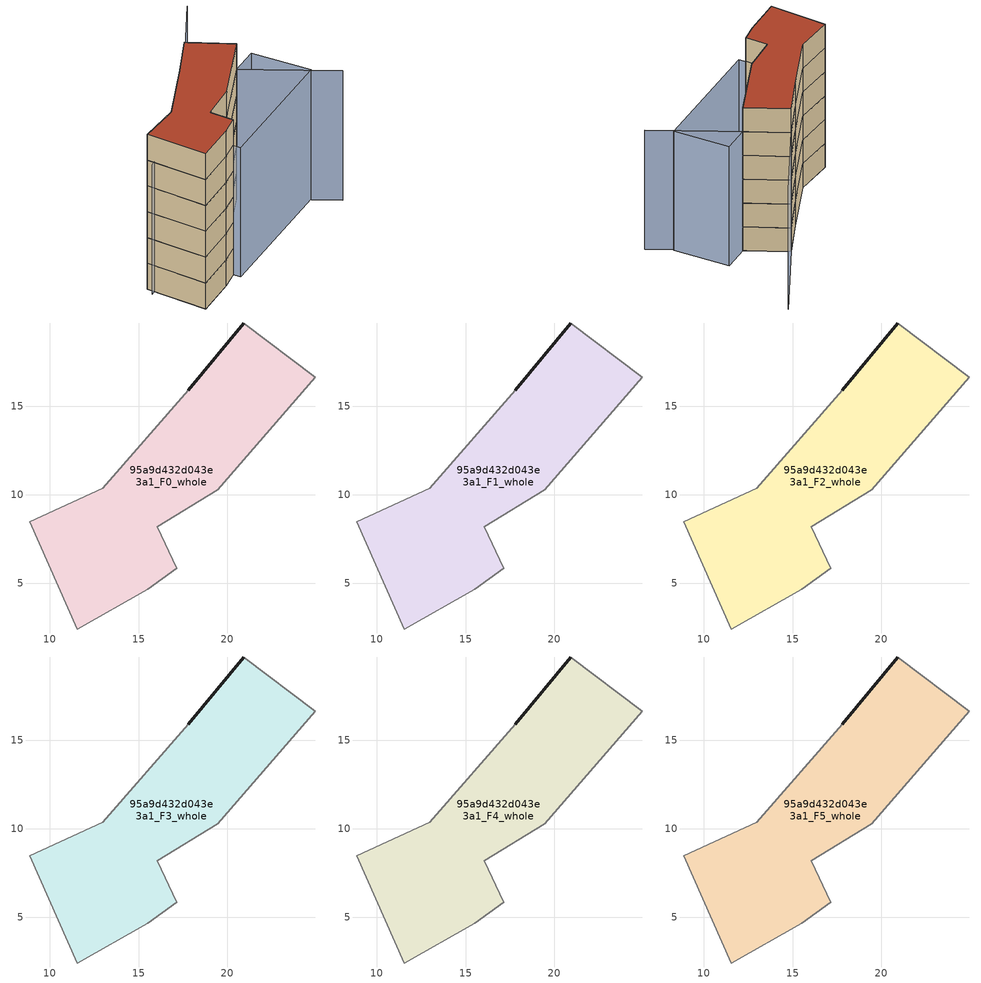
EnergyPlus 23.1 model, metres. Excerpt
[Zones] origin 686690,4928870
95a9d432d043e3a1_F0_whole
 floor ground (EU_floor_Construction): 17.16,5.85 16.05,8.19 19.47,10.29 24.97,16.62 20.94,19.69 17.79,15.89 12.99,10.36 8.86,8.46 11.55,2.42 15.52,4.66 z0
 wall outside (EU_wall_Construction): 17.79,15.89 20.94,19.69 z0:3
 wall adiabatic (EU_wall_Construction): 20.94,19.69 24.97,16.62 19.47,10.29 16.05,8.19 17.16,5.85 15.52,4.66 11.55,2.42 8.86,8.46 12.99,10.36 17.79,15.89 z0:3
95a9d432d043e3a1_F1_whole
 floor to 95a9d432d043e3a1_F0_whole (EU_floor_Construction): 17.15,5.85 16.04,8.19 19.47,10.29 24.97,16.62 20.94,19.69 17.79,15.89 12.99,10.36 8.86,8.46 11.55,2.42 15.51,4.66 z3
 wall outside (EU_wall_Construction): 17.79,15.89 20.94,19.69 z3:6
 wall adiabatic (EU_wall_Construction): 20.94,19.69 24.97,16.62 19.47,10.29 16.05,8.19 17.16,5.85 15.52,4.66 11.55,2.42 8.86,8.46 12.99,10.36 17.79,15.89 z3:6
95a9d432d043e3a1_F2_whole
 floor to 95a9d432d043e3a1_F1_whole (EU_floor_Construction): 17.15,5.85 16.04,8.19 19.47,10.29 24.97,16.62 20.94,19.69 17.79,15.89 12.99,10.36 8.86,8.46 11.55,2.42 15.51,4.66 z6
 wall outside (EU_wall_Construction): 17.79,15.89 20.94,19.69 z6:9
 wall adiabatic (EU_wall_Construction): 20.94,19.69 24.97,16.62 19.47,10.29 16.05,8.19 17.16,5.85 15.52,4.66 11.55,2.42 8.86,8.46 12.99,10.36 17.79,15.89 z6:9
95a9d432d043e3a1_F3_whole
 floor to 95a9d432d043e3a1_F2_whole (EU_floor_Construction): 17.15,5.85 16.04,8.19 19.47,10.29 24.97,16.62 20.94,19.69 17.79,15.89 12.99,10.36 8.86,8.46 11.55,2.42 15.51,4.66 z9
 wall outside (EU_wall_Construction): 17.79,15.89 20.94,19.69 z9:12
 wall adiabatic (EU_wall_Construction): 20.94,19.69 24.97,16.62 19.47,10.29 16.05,8.19 17.16,5.85 15.52,4.66 11.55,2.42 8.86,8.46 12.99,10.36 17.79,15.89 z9:12
95a9d432d043e3a1_F4_whole
 floor to 95a9d432d043e3a1_F3_whole (EU_floor_Construction): 17.15,5.85 16.04,8.19 19.47,10.29 24.97,16.62 20.94,19.69 17.79,15.89 12.99,10.36 8.86,8.46 11.55,2.42 15.51,4.66 z12
 wall outside (EU_wall_Construction): 17.79,15.89 20.94,19.69 z12:15
 wall adiabatic (EU_wall_Construction): 20.94,19.69 24.97,16.62 19.47,10.29 16.05,8.19 17.16,5.85 15.52,4.66 11.55,2.42 8.86,8.46 12.99,10.36 17.79,15.89 z12:15
95a9d432d043e3a1_F5_whole
 floor to 95a9d432d043e3a1_F4_whole (EU_floor_Construction): 17.15,5.85 16.04,8.19 19.47,10.29 24.97,16.62 20.94,19.69 17.79,15.89 12.99,10.36 8.86,8.46 11.55,2.42 15.51,4.66 z15
 wall outside (EU_wall_Construction): 17.79,15.89 20.94,19.69 z15:18
 wall adiabatic (EU_wall_Construction): 20.94,19.69 24.97,16.62 19.47,10.29 16.05,8.19 17.16,5.85 15.52,4.66 11.55,2.42 8.86,8.46 12.99,10.36 17.79,15.89 z15:18
 roof outside (EU_roof_Construction): 24.97,16.62 19.47,10.29 16.05,8.19 17.16,5.85 15.52,4.66 11.55,2.42 8.86,8.46 12.99,10.36 17.79,15.89 20.94,19.69 z18
shading: 33.28,10.57 20.88,19.61 / 20.88,19.61 27.32,28.46 / 22.12,16.6 8.79,7.49 / 30.89,12.46 17.54,5.14 / 17.54,5.14 14.42,10.83 / 14.42,10.83 27.76,18.16 / 27.76,18.16 30.89,12.46 z0:15
[Building]
EU S2 Campaign: North Axis=0; Terrain=City; Solar Distribution=FullExterior
[Site:Location]
Bologna: Latitude=44.5; Longitude=11.25; Time Zone=1; Elevation=37
[SizingPeriod:WeatherFileDays]
AnnualSizingPeriod: Begin Month=1; Begin Day of Month=1; End Month=12; End Day of Month=31; Day of Week for Start Day=Monday; Use Weather File Daylight Saving Period=No; Use Weather File Rain and Snow Indicators=No
[MATERIAL]
EU_InternalMass_Material: Roughness=MediumRough; Thickness=0.1; Conductivity=1; Density=1800; Specific Heat=900; Thermal Absorptance=0.9; Solar Absorptance=0.7; Visible Absorptance=0.7
[MATERIAL:NOMASS] Roughness=MediumRough; Thermal Absorptance=0.9; Solar Absorptance=0.7; Visible Absorptance=0.7
Name | Thermal Resistance
EU_wall_NoMass | 0.905828
EU_roof_NoMass | 0.37593
EU_floor_NoMass | 0.67114
[CONSTRUCTION]
EU_wall_Construction: EU_wall_NoMass
EU_roof_Construction: EU_roof_NoMass
EU_floor_Construction: EU_floor_NoMass
EU_InternalMass_Construction: EU_InternalMass_Material
[ZONE] Type=1; Multiplier=1; Ceiling Height=autocalculate; Floor Area=autocalculate; Part of Total Floor Area=Yes
Name | Volume
95a9d432d043e3a1_F0_whole | 287.757
95a9d432d043e3a1_F1_whole; 95a9d432d043e3a1_F2_whole; 95a9d432d043e3a1_F3_whole; 95a9d432d043e3a1_F4_whole; 95a9d432d043e3a1_F5_whole | 287.758
[INTERNALMASS] Construction=EU_InternalMass_Construction; Surface Area=95.9194
Name | Zone or ZoneList
95a9d432d043e3a1_F0_whole_EU_InternalMass | 95a9d432d043e3a1_F0_whole
95a9d432d043e3a1_F1_whole_EU_InternalMass | 95a9d432d043e3a1_F1_whole
95a9d432d043e3a1_F2_whole_EU_InternalMass | 95a9d432d043e3a1_F2_whole
95a9d432d043e3a1_F3_whole_EU_InternalMass | 95a9d432d043e3a1_F3_whole
95a9d432d043e3a1_F4_whole_EU_InternalMass | 95a9d432d043e3a1_F4_whole
95a9d432d043e3a1_F5_whole_EU_InternalMass | 95a9d432d043e3a1_F5_whole
[OTHEREQUIPMENT] Fuel Type=Electricity; Design Level Calculation Method=Watts/Area; Power per Zone Floor Area=1; Fraction Latent=0; Fraction Radiant=0; Fraction Lost=0; Carbon Dioxide Generation Rate=0; EndUse Subcategory=EU_Step8_InternalGains
Name | Zone or ZoneList or Space or SpaceList | Schedule
EU_Step8_InternalGain_95a9d432d043e3a1_F0_whole_f000 | 95a9d432d043e3a1_F0_whole | EU_Step8_GainSchedule_95a9d432d043e3a1_F0_whole_f000
EU_Step8_InternalGain_95a9d432d043e3a1_F1_whole_f000 | 95a9d432d043e3a1_F1_whole | EU_Step8_GainSchedule_95a9d432d043e3a1_F1_whole_f000
EU_Step8_InternalGain_95a9d432d043e3a1_F2_whole_f000 | 95a9d432d043e3a1_F2_whole | EU_Step8_GainSchedule_95a9d432d043e3a1_F2_whole_f000
EU_Step8_InternalGain_95a9d432d043e3a1_F3_whole_f000 | 95a9d432d043e3a1_F3_whole | EU_Step8_GainSchedule_95a9d432d043e3a1_F3_whole_f000
EU_Step8_InternalGain_95a9d432d043e3a1_F4_whole_f000 | 95a9d432d043e3a1_F4_whole | EU_Step8_GainSchedule_95a9d432d043e3a1_F4_whole_f000
EU_Step8_InternalGain_95a9d432d043e3a1_F5_whole_f000 | 95a9d432d043e3a1_F5_whole | EU_Step8_GainSchedule_95a9d432d043e3a1_F5_whole_f000
[ZONEVENTILATION:DESIGNFLOWRATE] Schedule=EU_AlwaysOn; Design Flow Rate Calculation Method=AirChanges/Hour; Air Changes per Hour=0.73129; Ventilation Type=Natural; Fan Pressure Rise=0; Fan Total Efficiency=1; Constant Term Coefficient=1; Temperature Term Coefficient=0; Velocity Term Coefficient=0; Velocity Squared Term Coefficient=0; Minimum Indoor Temperature=-100; Maximum Indoor Temperature=100; Delta Temperature=-100; Minimum Outdoor Temperature=-100; Maximum Outdoor Temperature=100; Maximum Wind Speed=40
Name | Zone or ZoneList or Space or SpaceList
EU_ConstantAir_95a9d432d043e3a1_F0_whole | 95a9d432d043e3a1_F0_whole
EU_ConstantAir_95a9d432d043e3a1_F1_whole | 95a9d432d043e3a1_F1_whole
EU_ConstantAir_95a9d432d043e3a1_F2_whole | 95a9d432d043e3a1_F2_whole
EU_ConstantAir_95a9d432d043e3a1_F3_whole | 95a9d432d043e3a1_F3_whole
EU_ConstantAir_95a9d432d043e3a1_F4_whole | 95a9d432d043e3a1_F4_whole
EU_ConstantAir_95a9d432d043e3a1_F5_whole | 95a9d432d043e3a1_F5_whole
[HVACTEMPLATE:THERMOSTAT] Constant Heating Setpoint=20; Constant Cooling Setpoint=50
EU_HeatOnly_95a9d432d043e3a1_F0_whole; EU_HeatOnly_95a9d432d043e3a1_F1_whole; EU_HeatOnly_95a9d432d043e3a1_F2_whole; EU_HeatOnly_95a9d432d043e3a1_F3_whole; EU_HeatOnly_95a9d432d043e3a1_F4_whole; EU_HeatOnly_95a9d432d043e3a1_F5_whole
[HVACTEMPLATE:ZONE:IDEALLOADSAIRSYSTEM] System Availability Schedule=EU_AlwaysOn; Maximum Heating Supply Air Temperature=50; Minimum Cooling Supply Air Temperature=13; Maximum Heating Supply Air Humidity Ratio=0.0156; Minimum Cooling Supply Air Humidity Ratio=0.0077; Heating Limit=NoLimit; Cooling Limit=NoLimit; Heating Availability Schedule=EU_AlwaysOn; Cooling Availability Schedule=EU_CoolingOff; Dehumidification Control Type=ConstantSensibleHeatRatio; Cooling Sensible Heat Ratio=0.7; Dehumidification Setpoint=60; Humidification Control Type=None; Humidification Setpoint=30; Outdoor Air Method=None; Outdoor Air Flow Rate per Person=0.00944; Outdoor Air Flow Rate per Zone Floor Area=0; Outdoor Air Flow Rate per Zone=0; Demand Controlled Ventilation Type=None; Outdoor Air Economizer Type=NoEconomizer; Heat Recovery Type=None; Sensible Heat Recovery Effectiveness=0.7; Latent Heat Recovery Effectiveness=0.65
Name | Template Thermostat
95a9d432d043e3a1_F0_whole | EU_HeatOnly_95a9d432d043e3a1_F0_whole
95a9d432d043e3a1_F1_whole | EU_HeatOnly_95a9d432d043e3a1_F1_whole
95a9d432d043e3a1_F2_whole | EU_HeatOnly_95a9d432d043e3a1_F2_whole
95a9d432d043e3a1_F3_whole | EU_HeatOnly_95a9d432d043e3a1_F3_whole
95a9d432d043e3a1_F4_whole | EU_HeatOnly_95a9d432d043e3a1_F4_whole
95a9d432d043e3a1_F5_whole | EU_HeatOnly_95a9d432d043e3a1_F5_whole
[SIZING:ZONE] Zone Cooling Design Supply Air Temperature Input Method=SupplyAirTemperature; Zone Cooling Design Supply Air Temperature=13; Zone Heating Design Supply Air Temperature Input Method=SupplyAirTemperature; Zone Heating Design Supply Air Temperature=50; Zone Cooling Design Supply Air Humidity Ratio=0.008; Zone Heating Design Supply Air Humidity Ratio=0.008; Cooling Design Air Flow Method=DesignDay; Cooling Design Air Flow Rate=0; Cooling Minimum Air Flow per Zone Floor Area=0.000762; Cooling Minimum Air Flow=0; Cooling Minimum Air Flow Fraction=0.2; Heating Design Air Flow Method=DesignDay; Heating Design Air Flow Rate=0; Heating Maximum Air Flow per Zone Floor Area=0.002032; Heating Maximum Air Flow=0.141576; Heating Maximum Air Flow Fraction=0.3; Account for Dedicated Outdoor Air System=No; Dedicated Outdoor Air System Control Strategy=NeutralSupplyAir; Dedicated Outdoor Air Low Setpoint Temperature for Design=autosize; Dedicated Outdoor Air High Setpoint Temperature for Design=autosize; Zone Load Sizing Method=Sensible Load Only No Latent Load; Zone Latent Cooling Design Supply Air Humidity Ratio Input Method=HumidityRatioDifference; Zone Cooling Design Supply Air Humidity Ratio Difference=0.005; Zone Latent Heating Design Supply Air Humidity Ratio Input Method=HumidityRatioDifference; Zone Humidification Design Supply Air Humidity Ratio Difference=0.005
95a9d432d043e3a1_F0_whole; 95a9d432d043e3a1_F1_whole; 95a9d432d043e3a1_F2_whole; 95a9d432d043e3a1_F3_whole; 95a9d432d043e3a1_F4_whole; 95a9d432d043e3a1_F5_whole
[SCHEDULE:CONSTANT]
Name | Hourly Value
EU_AlwaysOn | 1
EU_CoolingOff | 0
[SCHEDULE:FILE] Column Number=1; Rows to Skip at Top=0; Number of Hours of Data=8760; Column Separator=Comma; Interpolate to Timestep=No; Minutes per Item=60; Adjust Schedule for Daylight Savings=Yes
Name | File
EU_Step8_GainSchedule_95a9d432d043e3a1_F0_whole_f000 | ../../schedules/95a9d432d043e3a1/95a9d432d043e3a1_F0_whole_f000_gain.csv
EU_Step8_GainSchedule_95a9d432d043e3a1_F1_whole_f000 | ../../schedules/95a9d432d043e3a1/95a9d432d043e3a1_F1_whole_f000_gain.csv
EU_Step8_GainSchedule_95a9d432d043e3a1_F2_whole_f000 | ../../schedules/95a9d432d043e3a1/95a9d432d043e3a1_F2_whole_f000_gain.csv
EU_Step8_GainSchedule_95a9d432d043e3a1_F3_whole_f000 | ../../schedules/95a9d432d043e3a1/95a9d432d043e3a1_F3_whole_f000_gain.csv
EU_Step8_GainSchedule_95a9d432d043e3a1_F4_whole_f000 | ../../schedules/95a9d432d043e3a1/95a9d432d043e3a1_F4_whole_f000_gain.csv
EU_Step8_GainSchedule_95a9d432d043e3a1_F5_whole_f000 | ../../schedules/95a9d432d043e3a1/95a9d432d043e3a1_F5_whole_f000_gain.csv
